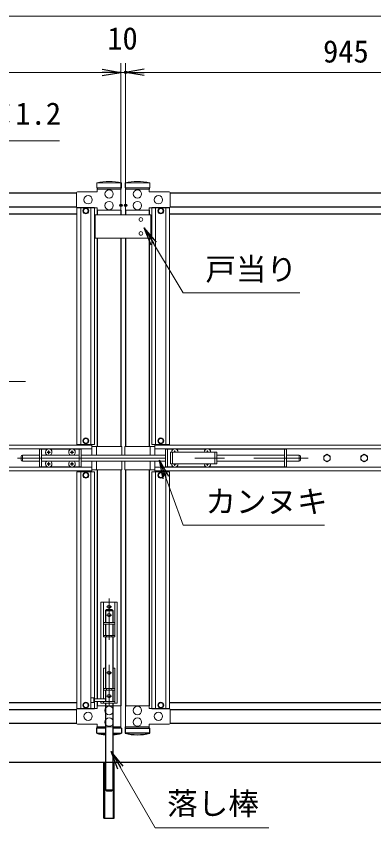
# Model space of a CAD drawing. Units: millimetres, scale not verified. Extents: x -4200 to 4200, y -2969 to 2971.
# Drawn here: x 1445 to 2213, y -457 to 1287 of the extents above; entities that cross this region are included whole.
import ezdxf
from ezdxf.enums import TextEntityAlignment as Align

# ---------------------------------------------------------------- set-up
doc = ezdxf.new("R2010")
doc.units = ezdxf.units.MM
doc.header["$LTSCALE"] = 10
doc.header["$PDMODE"] = 32
doc.header["$PDSIZE"] = 5
doc.linetypes.add('DASHED', pattern=[7.5, 6, -1.5])
doc.linetypes.add('USER1', pattern=[50.8, 31.75, -6.35, 6.35, -6.35])
for name, color, linetype, lineweight in [('0-0_D-STR1', 1, 'Continuous', 25), ('0-1_D-STR3', 3, 'Continuous', 13), ('0-2_D-BMK', 2, 'USER1', 13), ('0-3_D-STR-DIM', 7, 'Continuous', 13), ('0-6_D-STR-TXT', 7, 'Continuous', 13), ('0-7_D-BGD', 7, 'Continuous', 25)]:
    doc.layers.add(name, color=color, linetype=linetype, lineweight=lineweight)
doc.layers.add('0-4_0', color=7, linetype='Continuous')
doc.layers.add('0-5_Defpoints', color=8, linetype='Continuous')
doc.styles.add('ＭＳ ゴシック', font='')
doc.styles.get('ＭＳ ゴシック').set_extended_font_data('MS Gothic')

# ---------------------------------------------------------------- blocks, each defined once
blk = doc.blocks.new('_Open')
at = {"layer": '0-4_0'}
blk.add_line((-10, 1.667), (0, 0), dxfattribs=at)
blk.add_lwpolyline([(-10, -1.667), (0, 0), (-10, 0)], dxfattribs=at)

msp = doc.modelspace()

# ---------------------------------------------------------------- linework, layer by layer
at = {"layer": '0-0_D-STR1'}
for p, q in [((820.52, 907.25), (1574.96, 907.25)), ((1619.44, 917.75), (1619.44, 914.75)), ((1670.24, 917.75), (1670.24, 914.75)), ((1680.24, 917.75), (1680.24, 914.75)), ((1731.04, 917.75), (1731.04, 914.75)), ((1775.52, 907.25), (2529.96, 907.25)), ((820.52, 877.25), (1574.96, 877.25)), ((1613.74, 875.25), (1613.74, 875)), ((1736.74, 875.25), (1736.74, 875)), ((1775.52, 877.25), (2529.96, 877.25)), ((819.74, 862.25), (1575.74, 862.25)), ((1619.44, 869.75), (1619.44, 859.93)), ((1670.24, 869.75), (1670.24, 859.93)), ((1680.24, 869.75), (1680.24, 859.93)), ((1731.04, 869.75), (1731.04, 859.93)), ((1774.74, 862.25), (2530.74, 862.25)), ((1619.44, 809.93), (1619.44, 362.25)), ((1670.24, 809.93), (1670.24, 362.25)), ((1680.24, 809.93), (1680.24, 362.25)), ((1731.04, 809.93), (1731.04, 362.25)), ((1619.44, 312.25), (1619.44, -180.05)), ((1670.24, 312.25), (1670.24, -195.25)), ((1680.24, 312.25), (1680.24, -196.36)), ((1731.04, 312.25), (1731.04, -195.25)), ((819.74, -187.75), (1575.74, -187.75)), ((1619.44, -186.03), (1619.44, -195.23)), ((1774.74, -187.75), (2530.74, -187.75)), ((820.52, -202.75), (1574.96, -202.75)), ((1775.52, -202.75), (2529.96, -202.75)), ((820.52, -232.75), (1574.96, -232.75)), ((1636.84, -243.23), (1618.24, -243.23)), ((1618.24, -254.23), (1618.24, -243.23)), ((1619.44, -243.23), (1619.44, -240.23)), ((1671.44, -243.23), (1652.84, -243.23)), ((1670.24, -243.23), (1670.24, -240.23)), ((1671.44, -243.23), (1671.44, -254.23)), ((1679.04, -243.23), (1732.24, -243.23)), ((1679.04, -243.23), (1679.04, -254.23)), ((1680.24, -243.23), (1680.24, -240.23)), ((1731.04, -243.23), (1731.04, -240.23)), ((1732.24, -254.23), (1732.24, -243.23)), ((1775.52, -232.75), (2529.96, -232.75)), ((1619.44, -254.23), (1636.84, -254.23)), ((1652.84, -254.23), (1670.24, -254.23)), ((1731.04, -254.23), (1680.24, -254.23))]:
    msp.add_line(p, q, dxfattribs=at)
for centre, start, end in [((1644.84, -137.81), 257.13052, 266.15907), ((1644.84, -137.81), 273.84093, 282.86948), ((1705.64, -137.81), 257.13052, 282.86948)]:
    msp.add_arc(centre, 119.43, start, end, dxfattribs=at)
at = {"layer": '0-1_D-STR3'}
for p, q in [((1671.44, 928.75), (1618.24, 928.75)), ((1618.24, 928.75), (1618.24, 917.75)), ((1671.44, 917.75), (1671.44, 928.75)), ((1679.04, 928.75), (1732.24, 928.75)), ((1679.04, 917.75), (1679.04, 928.75)), ((1732.24, 928.75), (1732.24, 917.75)), ((1574.69, 907.25), (1574.69, 877.25)), ((1671.44, 917.75), (1618.24, 917.75)), ((1679.04, 917.75), (1732.24, 917.75)), ((1775.79, 907.25), (1775.79, 877.25)), ((1575.74, 876), (1575.74, 368.48)), ((1575.74, 876), (1613.74, 876)), ((1575.74, 876), (1575.74, 366.5)), ((1583.74, 876), (1583.74, 368.48)), ((1583.74, 876), (1583.74, 366.5)), ((1605.74, 876), (1605.74, 368.48)), ((1605.74, 876), (1605.74, 366.5)), ((1613.74, 876), (1613.74, 368.48)), ((1613.74, 876), (1613.74, 366.5)), ((1736.74, 876), (1736.74, 368.48)), ((1774.74, 876), (1736.74, 876)), ((1736.74, 876), (1736.74, 366.5)), ((1744.74, 876), (1744.74, 368.48)), ((1744.74, 876), (1744.74, 366.5)), ((1766.74, 876), (1766.74, 368.48)), ((1766.74, 876), (1766.74, 366.5)), ((1774.74, 876), (1774.74, 368.48)), ((1774.74, 876), (1774.74, 366.5)), ((1734.64, 859.93), (1614.64, 859.93)), ((1614.64, 859.93), (1614.64, 809.93)), ((1734.64, 859.93), (1734.64, 809.93)), ((1734.64, 809.93), (1614.64, 809.93)), ((1575.74, 366.5), (1613.74, 366.5)), ((1774.74, 366.5), (1736.74, 366.5)), ((1607.74, 364.75), (787.74, 364.75)), ((1607.74, 356.75), (787.74, 356.75)), ((1495.09, 356.25), (1495.09, 318.25)), ((1512.49, 356.25), (1495.09, 356.25)), ((1499.59, 356.25), (1499.59, 318.25)), ((1511.94, 349.35), (1511.94, 349.75)), ((1513.24, 349.33), (1511.94, 349.35)), ((1514.7, 352.9), (1514.67, 351.6)), ((1515.49, 352.9), (1514.7, 352.9)), ((1515.49, 352.9), (1515.51, 351.6)), ((1516.95, 350.17), (1518.24, 350.14)), ((1562.49, 356.25), (1517.69, 356.25)), ((1518.24, 350.14), (1518.24, 349.75)), ((1563.24, 350.17), (1561.94, 350.14)), ((1561.94, 350.14), (1561.94, 349.75)), ((1564.7, 352.9), (1564.67, 351.6)), ((1565.49, 352.9), (1564.7, 352.9)), ((1565.49, 352.9), (1565.51, 351.6)), ((1566.95, 349.33), (1568.24, 349.35)), ((1585.09, 356.25), (1567.69, 356.25)), ((1568.24, 349.35), (1568.24, 349.75)), ((1580.59, 356.25), (1580.59, 318.25)), ((1585.09, 356.25), (1585.09, 318.25)), ((1607.74, 343.75), (1607.74, 364.75)), ((1671.84, 362.25), (1607.74, 362.25)), ((1617.84, 362.25), (1617.84, 343.75)), ((1671.84, 362.25), (1671.84, 343.75)), ((1678.64, 362.25), (1678.64, 343.75)), ((1678.64, 362.25), (1742.74, 362.25)), ((1732.64, 362.25), (1732.64, 343.75)), ((1742.74, 364.75), (2562.74, 364.75)), ((1742.74, 343.75), (1742.74, 364.75)), ((1742.74, 356.75), (2562.74, 356.75)), ((1765.89, 356.25), (1765.89, 318.25)), ((1765.89, 356.25), (1783.29, 356.25)), ((1770.39, 356.25), (1770.39, 318.25)), ((1776.39, 349.75), (1776.39, 324.75)), ((1776.39, 349.75), (1876.39, 349.75)), ((1784.04, 350.17), (1782.74, 350.14)), ((1782.74, 350.14), (1782.74, 349.75)), ((1785.5, 352.9), (1785.47, 351.6)), ((1785.5, 352.9), (1786.29, 352.9)), ((1786.29, 352.9), (1786.31, 351.6)), ((1788.49, 356.25), (1853.29, 356.25)), ((1854.04, 350.17), (1852.74, 350.14)), ((1852.74, 350.14), (1852.74, 349.75)), ((1855.5, 352.9), (1855.47, 351.6)), ((1855.5, 352.9), (1856.29, 352.9)), ((1856.29, 352.9), (1856.31, 351.6)), ((1857.75, 350.17), (1859.04, 350.14)), ((1858.49, 356.25), (2025.89, 356.25)), ((1859.04, 350.14), (1859.04, 349.75)), ((1876.39, 349.75), (1876.39, 324.75)), ((2021.39, 356.25), (2021.39, 318.25)), ((2025.89, 356.25), (2025.89, 318.25)), ((1455.89, 340.75), (1455.89, 333.75)), ((1470.34, 343.75), (1458.89, 343.75)), ((1458.89, 343.75), (1458.89, 330.75)), ((1470.19, 343.75), (1495.09, 343.75)), ((1499.59, 343.75), (1580.59, 343.75)), ((1514.7, 346.6), (1514.67, 347.9)), ((1515.49, 346.6), (1514.7, 346.6)), ((1515.49, 346.6), (1515.51, 347.9)), ((1564.7, 346.6), (1564.67, 347.9)), ((1565.49, 346.6), (1564.7, 346.6)), ((1565.49, 346.6), (1565.51, 347.9)), ((1585.09, 343.75), (1765.89, 343.75)), ((1876.39, 343.75), (2021.39, 343.75)), ((2025.89, 343.75), (2052.89, 343.75)), ((2052.89, 343.75), (2052.89, 330.75)), ((2055.89, 340.75), (2055.89, 333.75)), ((1607.74, 317.75), (787.74, 317.75)), ((1470.34, 330.75), (1458.89, 330.75)), ((1470.19, 330.75), (1495.09, 330.75)), ((1512.49, 318.25), (1495.09, 318.25)), ((1499.59, 330.75), (1580.59, 330.75)), ((1511.94, 324.35), (1511.94, 324.75)), ((1513.24, 324.33), (1511.94, 324.35)), ((1514.7, 327.9), (1514.67, 326.6)), ((1514.7, 321.6), (1514.67, 322.9)), ((1515.49, 327.9), (1514.7, 327.9)), ((1515.49, 321.6), (1514.7, 321.6)), ((1515.49, 327.9), (1515.51, 326.6)), ((1515.49, 321.6), (1515.51, 322.9)), ((1516.95, 325.17), (1518.24, 325.14)), ((1516.95, 324.33), (1518.24, 324.35)), ((1562.49, 318.25), (1517.69, 318.25)), ((1518.24, 325.14), (1518.24, 324.75)), ((1518.24, 324.35), (1518.24, 324.75)), ((1563.24, 325.17), (1561.94, 325.14)), ((1561.94, 325.14), (1561.94, 324.75)), ((1564.7, 327.9), (1564.67, 326.6)), ((1564.7, 321.6), (1564.67, 322.9)), ((1565.49, 327.9), (1564.7, 327.9)), ((1565.49, 321.6), (1564.7, 321.6)), ((1565.49, 327.9), (1565.51, 326.6)), ((1565.49, 321.6), (1565.51, 322.9)), ((1566.95, 325.17), (1568.24, 325.14)), ((1566.95, 324.33), (1568.24, 324.35)), ((1585.09, 318.25), (1567.69, 318.25)), ((1568.24, 325.14), (1568.24, 324.75)), ((1568.24, 324.35), (1568.24, 324.75)), ((1585.09, 330.75), (1765.89, 330.75)), ((1607.74, 309.75), (1607.74, 330.75)), ((1617.84, 330.75), (1617.84, 312.25)), ((1671.84, 330.75), (1671.84, 312.25)), ((1678.64, 330.75), (1678.64, 312.25)), ((1732.64, 330.75), (1732.64, 312.25)), ((1742.74, 309.75), (1742.74, 330.75)), ((1742.74, 317.75), (2562.74, 317.75)), ((1765.89, 318.25), (1783.29, 318.25)), ((1776.39, 324.75), (1876.39, 324.75)), ((1782.74, 324.35), (1782.74, 324.75)), ((1784.04, 324.33), (1782.74, 324.35)), ((1785.5, 321.6), (1785.47, 322.9)), ((1785.5, 321.6), (1786.29, 321.6)), ((1786.29, 321.6), (1786.31, 322.9)), ((1787.75, 324.33), (1789.04, 324.35)), ((1788.49, 318.25), (1853.29, 318.25)), ((1789.04, 324.35), (1789.04, 324.75)), ((1852.74, 324.35), (1852.74, 324.75)), ((1854.04, 324.33), (1852.74, 324.35)), ((1855.5, 321.6), (1855.47, 322.9)), ((1855.5, 321.6), (1856.29, 321.6)), ((1856.29, 321.6), (1856.31, 322.9)), ((1857.75, 324.33), (1859.04, 324.35)), ((1858.49, 318.25), (2025.89, 318.25)), ((1859.04, 324.35), (1859.04, 324.75)), ((1876.39, 330.75), (2021.39, 330.75)), ((2025.89, 330.75), (2052.89, 330.75)), ((1607.74, 309.75), (787.74, 309.75)), ((1575.74, -201.5), (1575.74, 308)), ((1575.74, 308), (1613.74, 308)), ((1575.74, -201.5), (1575.74, 306.02)), ((1583.74, -201.5), (1583.74, 308)), ((1583.74, -201.5), (1583.74, 306.02)), ((1605.74, -201.5), (1605.74, 308)), ((1605.74, -201.5), (1605.74, 306.02)), ((1671.84, 312.25), (1607.74, 312.25)), ((1613.74, -201.5), (1613.74, 308)), ((1613.74, -201.5), (1613.74, 306.02)), ((1678.64, 312.25), (1742.74, 312.25)), ((1736.74, -201.5), (1736.74, 308)), ((1774.74, 308), (1736.74, 308)), ((1736.74, -201.5), (1736.74, 306.02)), ((1742.74, 309.75), (2562.74, 309.75)), ((1744.74, -201.5), (1744.74, 308)), ((1744.74, -201.5), (1744.74, 306.02)), ((1766.74, -201.5), (1766.74, 308)), ((1766.74, -201.5), (1766.74, 306.02)), ((1774.74, -201.5), (1774.74, 308)), ((1774.74, -201.5), (1774.74, 306.02)), ((1627.34, 27.77), (1627.34, -180.03)), ((1627.34, 27.77), (1662.34, 27.77)), ((1632.84, 27.77), (1632.84, -47.23)), ((1632.84, 27.77), (1656.84, 27.77)), ((1644.84, -0.23), (1644.84, 22.77)), ((1644.84, 3.77), (1644.84, 18.77)), ((1656.84, 27.77), (1656.84, -47.23)), ((1662.34, 27.77), (1662.34, -189.23)), ((1632.84, -2.93), (1632.84, -5.23)), ((1632.84, -16.23), (1656.84, -16.23)), ((1656.84, -2.93), (1656.84, -5.23)), ((1632.84, -19.43), (1656.84, -19.43)), ((1632.84, -44.03), (1656.84, -44.03)), ((1638.84, -47.23), (1638.84, -44.03)), ((1650.84, -47.23), (1650.84, -44.03)), ((1632.84, -114.23), (1636.84, -114.23)), ((1632.84, -114.23), (1632.84, -180.03)), ((1652.84, -114.23), (1656.84, -114.23)), ((1656.84, -114.23), (1656.84, -189.23)), ((1632.84, -144.93), (1632.84, -147.23)), ((1656.84, -144.93), (1656.84, -147.23)), ((1632.84, -158.23), (1656.84, -158.23)), ((1632.84, -161.43), (1656.84, -161.43)), ((1638.84, -158.23), (1638.84, -161.43)), ((1650.84, -158.23), (1650.84, -161.43)), ((1611.84, -178.03), (1605.84, -178.03)), ((1605.84, -188.03), (1605.84, -178.03)), ((1611.84, -188.03), (1605.84, -188.03)), ((1611.84, -188.03), (1611.84, -178.03)), ((1636.84, -180.03), (1611.84, -180.03)), ((1652.84, -186.03), (1611.84, -186.03)), ((1627.34, -186.03), (1627.34, -189.23)), ((1627.34, -189.23), (1662.34, -189.23)), ((1632.84, -186.03), (1656.84, -186.03)), ((1632.84, -186.03), (1632.84, -189.23)), ((1636.84, -186.03), (1636.84, -180.03)), ((1574.69, -232.75), (1574.69, -202.75)), ((1575.74, -201.5), (1613.74, -201.5)), ((1774.74, -201.5), (1736.74, -201.5)), ((1775.79, -232.75), (1775.79, -202.75))]:
    msp.add_line(p, q, dxfattribs=at)
at = {"layer": '0-1_D-STR3', "linetype": 'DASHED'}
for p, q in [((1780.89, 349.75), (1780.89, 324.75)), ((1871.89, 349.75), (1871.89, 324.75))]:
    msp.add_line(p, q, dxfattribs=at)
at = {"layer": '0-1_D-STR3', "lineweight": 25}
for p, q in [((1636.84, 9.97), (1636.84, -16.23)), ((1638.84, 11.97), (1650.84, 11.97)), ((1650.84, 11.97), (1652.84, 9.97)), ((1652.84, 9.97), (1652.84, -16.23)), ((1636.84, -19.43), (1636.84, -44.03)), ((1652.84, -19.43), (1652.84, -44.03)), ((1636.84, -47.23), (1636.84, -158.23)), ((1652.84, -47.23), (1652.84, -158.23)), ((1636.84, -161.43), (1636.84, -183.03)), ((1652.84, -161.43), (1652.84, -183.03)), ((1636.84, -183.03), (1636.84, -186.03)), ((1636.84, -189.25), (1636.84, -376.05)), ((1652.84, -183.03), (1652.84, -186.03)), ((1652.84, -189.25), (1652.84, -376.05)), ((1636.84, -376.05), (1638.84, -378.05)), ((1636.84, -376.05), (1652.84, -376.05)), ((1638.84, -378.05), (1650.84, -378.05))]:
    msp.add_line(p, q, dxfattribs=at)
at = {"layer": '0-1_D-STR3'}
for points in [[(1619.44, 869.75), (1670.24, 869.75), (1670.24, 914.75), (1619.44, 914.75), (1619.44, 909.25), (1576.69, 909.25)], [(1731.04, 869.75), (1680.24, 869.75), (1680.24, 914.75), (1731.04, 914.75), (1731.04, 909.25), (1773.79, 909.25)], [(1619.44, 869.75), (1619.44, 875.25), (1576.69, 875.25)], [(1731.04, 869.75), (1731.04, 875.25), (1773.79, 875.25)], [(1513.24, 350.17), (1511.94, 350.14), (1511.94, 349.75)], [(1516.95, 349.33), (1518.24, 349.35), (1518.24, 349.75)], [(1563.24, 349.33), (1561.94, 349.35), (1561.94, 349.75)], [(1566.95, 350.17), (1568.24, 350.14), (1568.24, 349.75)], [(1787.75, 350.17), (1789.04, 350.14), (1789.04, 349.75)], [(1513.24, 325.17), (1511.94, 325.14), (1511.94, 324.75)], [(1563.24, 324.33), (1561.94, 324.35), (1561.94, 324.75)], [(1656.84, -47.23), (1632.84, -47.23), (1656.84, -47.23)], [(1632.84, -189.23), (1656.84, -189.23), (1632.84, -189.23)], [(1619.44, -195.25), (1670.24, -195.25), (1670.24, -240.25), (1619.44, -240.25), (1619.44, -234.75), (1576.69, -234.75)], [(1619.44, -195.25), (1619.44, -200.75), (1576.69, -200.75)], [(1652.84, -195.23), (1670.24, -195.23), (1670.24, -240.23), (1652.84, -240.23)], [(1731.04, -195.25), (1680.24, -195.25), (1680.24, -240.25), (1731.04, -240.25), (1731.04, -234.75), (1773.79, -234.75)], [(1731.04, -195.25), (1731.04, -200.75), (1773.79, -200.75)]]:
    msp.add_lwpolyline(points, dxfattribs=at)
for points in [[(1600.52, 868.25), (1597.63, 873.25), (1591.86, 873.25), (1588.97, 868.25), (1591.86, 863.25), (1597.63, 863.25)], [(1749.97, 868.25), (1752.86, 873.25), (1758.63, 873.25), (1761.52, 868.25), (1758.63, 863.25), (1752.86, 863.25)], [(1600.52, 374.25), (1597.63, 369.25), (1591.86, 369.25), (1588.97, 374.25), (1591.86, 379.25), (1597.63, 379.25)], [(1600.52, 374.25), (1597.63, 369.25), (1591.86, 369.25), (1588.97, 374.25), (1591.86, 379.25), (1597.63, 379.25)], [(1749.97, 374.25), (1752.86, 369.25), (1758.63, 369.25), (1761.52, 374.25), (1758.63, 379.25), (1752.86, 379.25)], [(1749.97, 374.25), (1752.86, 369.25), (1758.63, 369.25), (1761.52, 374.25), (1758.63, 379.25), (1752.86, 379.25)], [(2112.74, 345.35), (2105.73, 341.3), (2105.73, 333.2), (2112.74, 329.15), (2119.76, 333.2), (2119.76, 341.3)], [(2192.74, 345.35), (2185.73, 341.3), (2185.73, 333.2), (2192.74, 329.15), (2199.76, 333.2), (2199.76, 341.3)], [(1600.52, 300.25), (1597.63, 305.25), (1591.86, 305.25), (1588.97, 300.25), (1591.86, 295.25), (1597.63, 295.25)], [(1600.52, 300.25), (1597.63, 305.25), (1591.86, 305.25), (1588.97, 300.25), (1591.86, 295.25), (1597.63, 295.25)], [(1749.97, 300.25), (1752.86, 305.25), (1758.63, 305.25), (1761.52, 300.25), (1758.63, 295.25), (1752.86, 295.25)], [(1749.97, 300.25), (1752.86, 305.25), (1758.63, 305.25), (1761.52, 300.25), (1758.63, 295.25), (1752.86, 295.25)], [(1600.52, -193.75), (1597.63, -198.75), (1591.86, -198.75), (1588.97, -193.75), (1591.86, -188.75), (1597.63, -188.75)], [(1749.97, -193.75), (1752.86, -198.75), (1758.63, -198.75), (1761.52, -193.75), (1758.63, -188.75), (1752.86, -188.75)]]:
    msp.add_lwpolyline(points, close=True, dxfattribs=at)
at = {"layer": '0-1_D-STR3', "lineweight": 25}
for points in [[(1638.84, 11.97), (1636.84, 9.97), (1652.84, 9.97)], [(1638.84, -378.05), (1650.84, -378.05), (1652.84, -376.05)]]:
    msp.add_lwpolyline(points, dxfattribs=at)
at = {"layer": '0-1_D-STR3'}
for centre, radius in [((1644.84, 904.75), 9), ((1705.64, 904.75), 9), ((1599.69, 892.25), 9), ((1750.79, 892.25), 9), ((1594.74, 868.25), 6.25), ((1594.74, 868.25), 5), ((1644.84, 879.75), 9), ((1705.64, 879.75), 9), ((1755.74, 868.25), 6.25), ((1755.74, 868.25), 5), ((1713.15, 849.93), 4), ((1713.15, 819.93), 4), ((1594.74, 374.25), 6.25), ((1594.74, 374.25), 6.25), ((1594.74, 374.25), 5), ((1594.74, 374.25), 5), ((1755.74, 374.25), 6.25), ((1755.74, 374.25), 6.25), ((1755.74, 374.25), 5), ((1755.74, 374.25), 5), ((2112.74, 337.25), 7.03), ((2192.74, 337.25), 7.03), ((1594.74, 300.25), 6.25), ((1594.74, 300.25), 6.25), ((1594.74, 300.25), 5), ((1594.74, 300.25), 5), ((1755.74, 300.25), 6.25), ((1755.74, 300.25), 6.25), ((1755.74, 300.25), 5), ((1755.74, 300.25), 5), ((1644.84, 17.77), 3.5), ((1644.84, -0.23), 3.5), ((1644.84, -124.23), 3.5), ((1644.84, -174.23), 3.5), ((1594.74, -193.75), 6.25), ((1594.74, -193.75), 5), ((1755.74, -193.75), 6.25), ((1755.74, -193.75), 5), ((1599.69, -217.73), 9), ((1599.69, -217.75), 9), ((1644.84, -205.25), 9), ((1705.64, -205.25), 9), ((1750.79, -217.75), 9), ((1644.84, -230.25), 9), ((1705.64, -230.25), 9)]:
    msp.add_circle(centre, radius, dxfattribs=at)
for centre, radius, start, end in [((1644.84, 812.32), 119.43, 77.13052, 102.86948), ((1705.64, 812.32), 119.43, 77.13052, 102.86948), ((1576.69, 907.25), 2, 90, 180), ((1773.79, 907.25), 2, 0, 90), ((1576.69, 877.25), 2, 180, 270), ((1773.79, 877.25), 2, 270, 0), ((1515.09, 349.75), 7, 0, 180), ((1515.09, 349.75), 7, 180, 238.99728), ((1513.19, 351.65), 1.49, 270, 0), ((1513.19, 347.84), 1.49, 0, 90), ((1517, 351.65), 1.49, 180, 270), ((1517, 347.84), 1.49, 90, 180), ((1515.09, 349.75), 7, 301.00272, 0), ((1565.09, 349.75), 7, 0, 180), ((1565.09, 349.75), 7, 180, 238.99728), ((1563.19, 351.65), 1.49, 270, 0), ((1563.19, 347.84), 1.49, 0, 90), ((1567, 351.65), 1.49, 180, 270), ((1567, 347.84), 1.49, 90, 180), ((1565.09, 349.75), 7, 301.00272, 0), ((1785.89, 349.75), 7, 0, 180), ((1783.99, 351.65), 1.49, 270, 0), ((1787.8, 351.65), 1.49, 180, 270), ((1855.89, 349.75), 7, 0, 180), ((1853.99, 351.65), 1.49, 270, 0), ((1857.8, 351.65), 1.49, 180, 270), ((1458.89, 340.75), 3, 90, 180), ((1458.89, 333.75), 3, 180, 270), ((2052.89, 340.75), 3, 0, 90), ((2052.89, 333.75), 3, 270, 0), ((1515.09, 324.75), 7, 121.00272, 180), ((1515.09, 324.75), 7, 180, 0), ((1513.19, 326.65), 1.49, 270, 0), ((1513.19, 322.84), 1.49, 0, 90), ((1517, 326.65), 1.49, 180, 270), ((1517, 322.84), 1.49, 90, 180), ((1515.09, 324.75), 7, 0, 58.99728), ((1565.09, 324.75), 7, 121.00272, 180), ((1565.09, 324.75), 7, 180, 0), ((1563.19, 326.65), 1.49, 270, 0), ((1563.19, 322.84), 1.49, 0, 90), ((1567, 326.65), 1.49, 180, 270), ((1567, 322.84), 1.49, 90, 180), ((1565.09, 324.75), 7, 0, 58.99728), ((1785.89, 324.75), 7, 180, 0), ((1783.99, 322.84), 1.49, 0, 90), ((1787.8, 322.84), 1.49, 90, 180), ((1855.89, 324.75), 7, 180, 0), ((1853.99, 322.84), 1.49, 0, 90), ((1857.8, 322.84), 1.49, 90, 180), ((1576.69, -202.75), 2, 90, 180), ((1644.84, -205.23), 9, 152.73398, 207.26602), ((1644.84, -205.23), 9, 332.73398, 27.26602), ((1773.79, -202.75), 2, 0, 90), ((1644.84, -230.23), 9, 152.73398, 207.26602), ((1644.84, -230.23), 9, 332.73398, 27.26602), ((1576.69, -232.75), 2, 180, 270), ((1773.79, -232.75), 2, 270, 0)]:
    msp.add_arc(centre, radius, start, end, dxfattribs=at)
at = {"layer": '0-2_D-BMK'}
for p, q in [((1447.77, 337.25), (2072.22, 337.25)), ((1644.84, -53.48), (1644.84, 35.15)), ((1638.84, 17.77), (1650.84, 17.77)), ((1638.84, -0.23), (1650.84, -0.23)), ((1644.84, -195.48), (1644.84, -106.85)), ((1638.84, -124.23), (1650.84, -124.23)), ((1638.84, -174.23), (1650.84, -174.23))]:
    msp.add_line(p, q, dxfattribs=at)
at = {"layer": '0-3_D-STR-DIM'}
for p, q in [((715.24, 1286.74), (2635.24, 1286.74)), ((1670.24, 900.44), (1670.24, 1186.04)), ((1670.24, 900.44), (1670.24, 1186.04)), ((1680.24, 900.44), (1680.24, 1186.04)), ((1680.24, 900.44), (1680.24, 1186.04)), ((1630.24, 1166.04), (765.24, 1166.04)), ((1630.24, 1166.04), (1590.24, 1166.04)), ((1670.24, 1166.04), (1680.24, 1166.04)), ((1720.24, 1166.04), (2585.24, 1166.04)), ((1720.24, 1166.04), (1760.24, 1166.04))]:
    msp.add_line(p, q, dxfattribs=at)
at = {"layer": '0-5_Defpoints'}
for p in [(1680.24, 1166.04), (1670.24, 880.44), (1680.24, 880.44)]:
    msp.add_point(p, dxfattribs=at)
at = {"layer": '0-6_D-STR-TXT'}
for points in [[(1538.43, 1018.96), (1003.75, 1018.96), (962.61, 909.12)], [(2054.75, 692.68), (1803.73, 692.68), (1721.13, 830.44)], [(1465.46, 501.47), (852.87, 501.47), (777.15, 615)], [(2107.7, 193.25), (1803.73, 193.25), (1753.96, 330.84)], [(1988.02, -457.25), (1743.7, -457.25), (1650.03, -295.01)]]:
    msp.add_lwpolyline(points, dxfattribs=at)
at = {"layer": '0-7_D-BGD'}
for p, q in [((875.24, -316.26), (2475.24, -316.26)), ((1633.74, -436.26), (1633.74, -316.26)), ((1635.34, -436.26), (1635.34, -316.26)), ((1654.34, -436.26), (1654.34, -316.26)), ((1655.94, -436.26), (1655.94, -316.26)), ((1633.74, -436.26), (1655.94, -436.26)), ((1633.74, -436.26), (1655.94, -436.26))]:
    msp.add_line(p, q, dxfattribs=at)

# ---------------------------------------------------------------- block references
at = {"layer": '0-3_D-STR-DIM', "xscale": 4, "yscale": 4}
msp.add_blockref('_Open', (1670.24, 1166.04), dxfattribs=at)
msp.add_blockref('_Open', (1670.24, 1166.04), dxfattribs=at)
at = {"layer": '0-3_D-STR-DIM', "xscale": 4, "yscale": 4, "rotation": 180}
msp.add_blockref('_Open', (1680.24, 1166.04), dxfattribs=at)
msp.add_blockref('_Open', (1680.24, 1166.04), dxfattribs=at)
at = {"layer": '0-6_D-STR-TXT', "xscale": 4, "yscale": 4}
for p, rotation in [((1720.1, 832.16), 120.94729), ((1753.28, 332.72), 109.88707), ((1649.03, -293.27), 120)]:
    msp.add_blockref('_Open', p, dxfattribs=dict(at, rotation=rotation))

# ---------------------------------------------------------------- texts
at = {"layer": '0-3_D-STR-DIM', "style": 'ＭＳ ゴシック'}
for s, p in [('10', (1640.84, 1200.79)), ('945', (2104.27, 1172.79))]:
    msp.add_text(s, height=48.09, dxfattribs=at).set_placement(p, align=Align.BOTTOM_LEFT)
at = {"layer": '0-6_D-STR-TXT', "style": 'ＭＳ ゴシック'}
for s, p in [('胴縁 45×26×1.2', (1017.83, 1039.1)), ('戸当り', (1851.61, 704.76)), ('カンヌキ', (1851.61, 205.32)), ('落し棒', (1769.49, -443.52))]:
    msp.add_text(s, height=48.09, dxfattribs=at).set_placement(p, align=Align.BOTTOM_LEFT)

doc.saveas('drawing.dxf')
